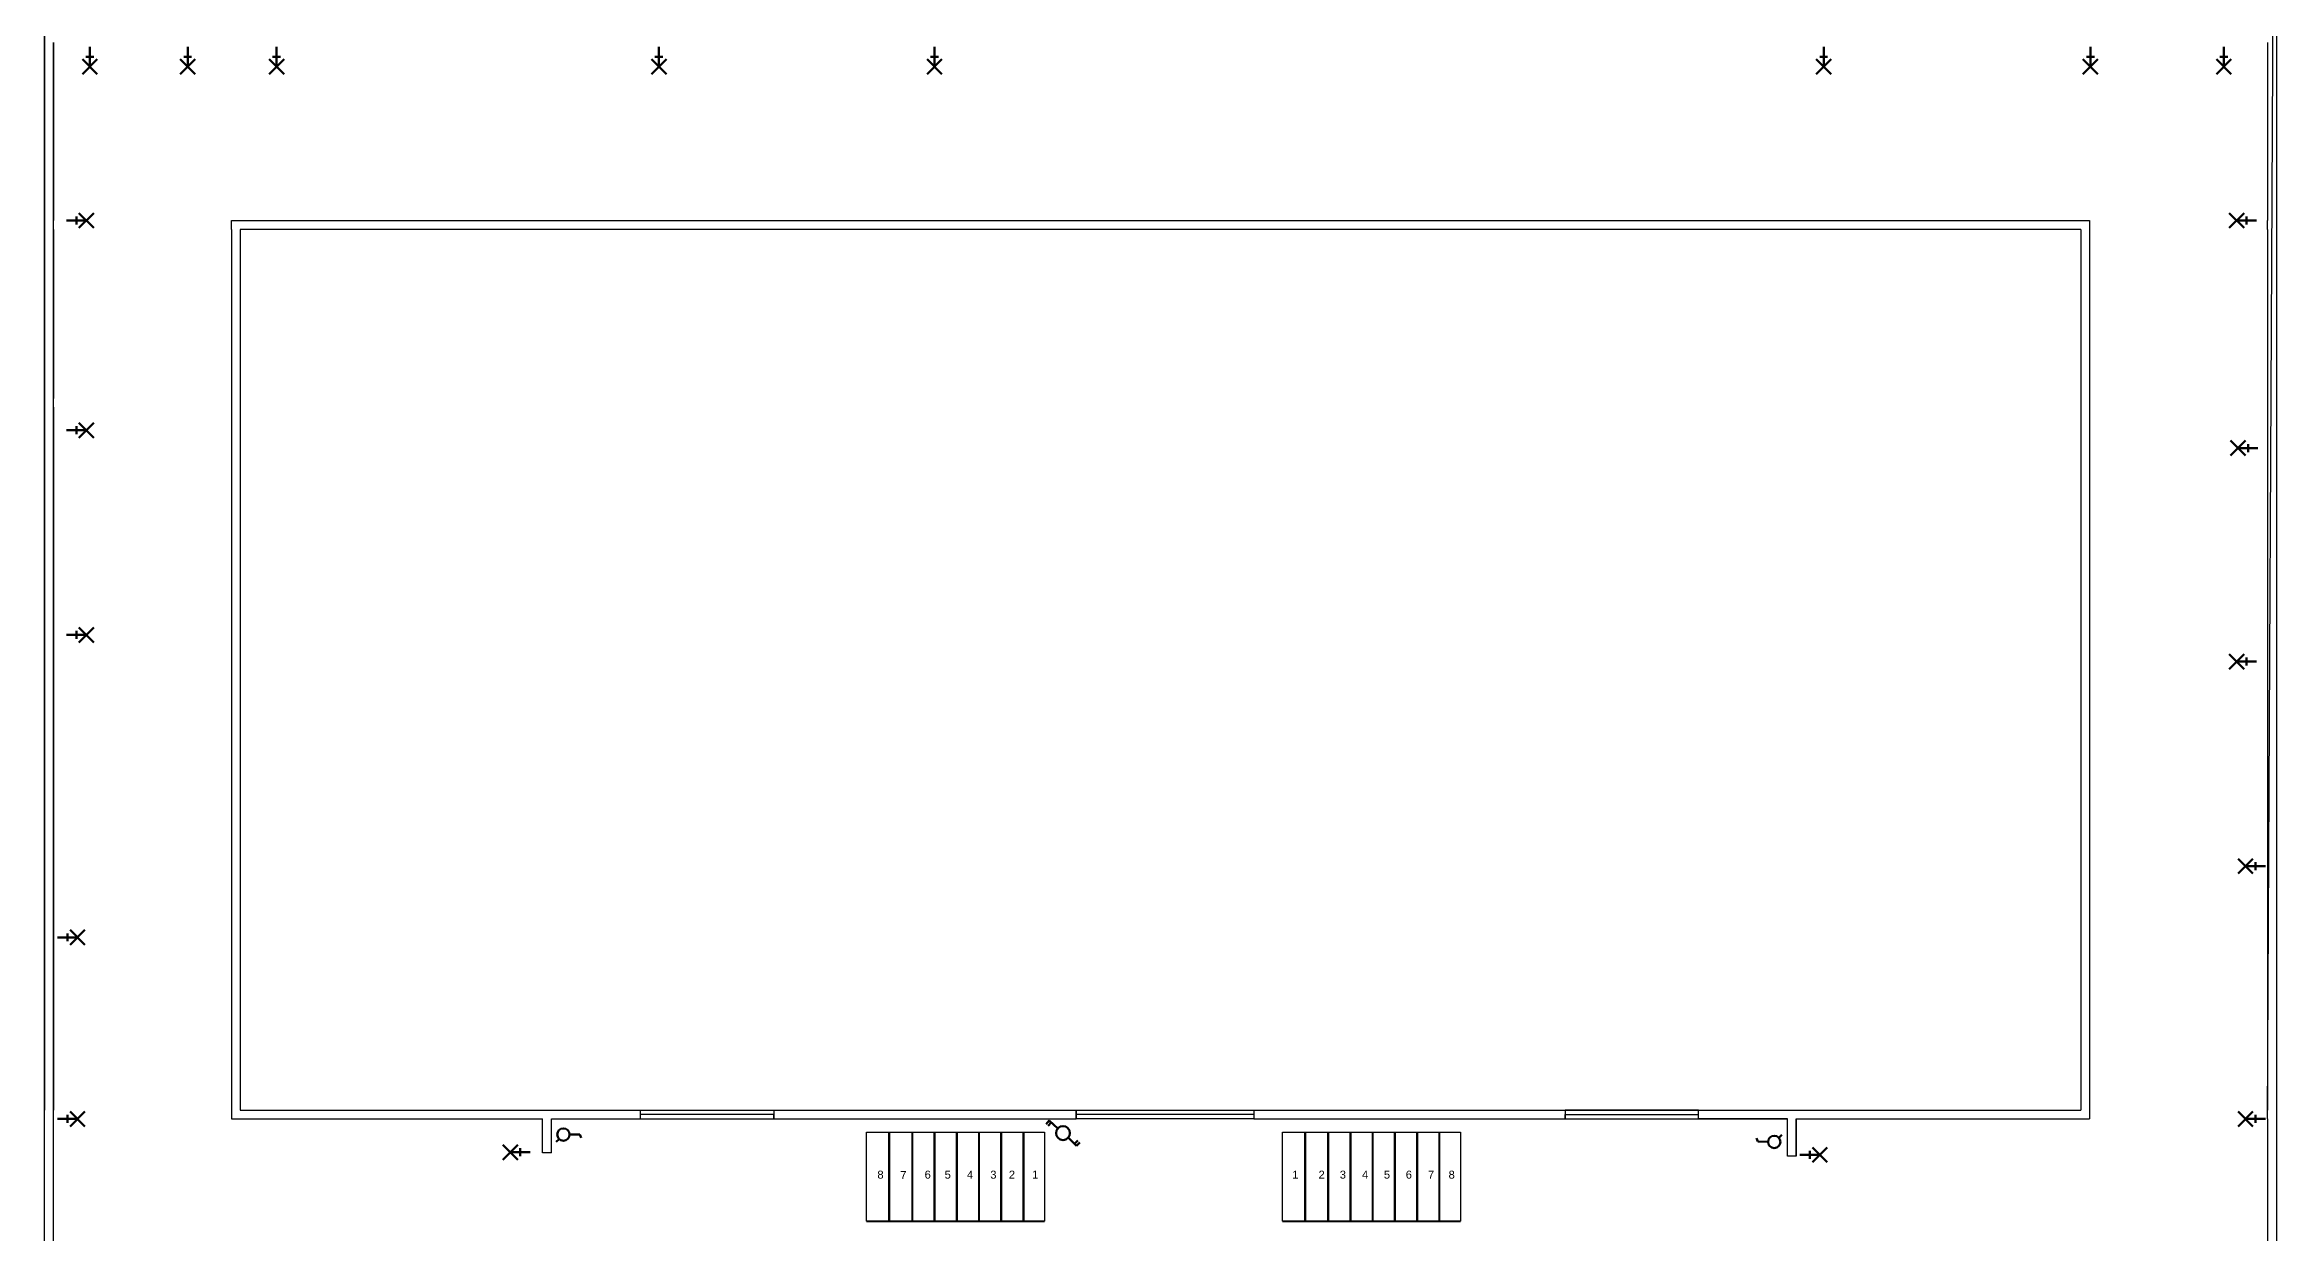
# Model space of a CAD drawing. Header units: millimetres. Extents: x 27207 to 63174, y 4783 to 28482.
# Drawn here: x 49685 to 52195, y 25298 to 26634 of the extents above; entities that cross this region are included whole.
import ezdxf

# ---------------------------------------------------------------- set-up
doc = ezdxf.new("R2010")
doc.units = ezdxf.units.MM
doc.header["$LTSCALE"] = 20
doc.layers.add('semboller-tablosu', color=3, linetype='Continuous', lineweight=70)
doc.styles.add('Arial_3', font='Arial Unicode MS.ttf', dxfattribs={"height": 3})

msp = doc.modelspace()

# ---------------------------------------------------------------- linework, layer by layer
for p, q in [((49684.653, 27445.885), (49684.653, 26435.885)), ((49684.653, 23435.885), (49684.653, 27435.885)), ((52184.653, 25425.885), (52194.653, 27445.885)), ((52194.653, 27445.885), (52194.653, 23425.885)), ((49694.653, 26435.885), (49694.653, 26635.885)), ((49694.653, 26635.885), (49694.653, 26435.885)), ((49694.653, 26435.885), (49694.653, 26635.885)), ((52184.653, 26635.885), (52184.653, 26435.885)), ((49684.653, 26435.885), (49684.653, 25435.885)), ((49694.653, 26425.885), (49694.653, 26435.885)), ((49894.653, 26425.885), (49894.653, 26435.885)), ((49894.653, 26435.885), (51984.653, 26435.885)), ((51984.653, 26435.885), (51984.653, 26425.885)), ((52184.653, 26425.885), (52184.653, 26435.885)), ((49694.653, 26235.885), (49694.653, 26425.885)), ((49694.653, 26425.885), (49694.653, 26235.885)), ((49894.653, 26425.885), (49894.653, 25435.885)), ((49904.653, 26425.885), (49904.653, 25435.885)), ((51974.653, 26425.885), (49904.653, 26425.885)), ((51974.653, 26425.885), (51974.653, 25435.885)), ((51984.653, 26425.885), (51984.653, 25435.885)), ((52184.653, 26425.885), (52184.653, 26235.885)), ((49694.653, 26225.885), (49694.653, 26235.885)), ((52184.653, 26235.885), (52184.653, 26225.885)), ((49694.653, 25435.885), (49694.653, 26225.885)), ((49694.653, 26225.885), (49694.653, 25435.885)), ((52184.653, 26225.885), (52184.653, 25435.885)), ((49694.653, 25425.885), (49694.653, 25435.885)), ((49894.653, 25435.885), (49894.653, 25425.885)), ((49904.653, 25435.885), (50834.653, 25435.885)), ((50354.653, 25425.885), (50354.653, 25435.885)), ((50354.653, 25435.885), (50504.653, 25435.885)), ((50404.653, 25430.885), (50354.653, 25430.885)), ((50504.653, 25430.885), (50404.653, 25430.885)), ((50504.653, 25435.885), (50504.653, 25425.885)), ((50504.653, 25425.885), (50504.653, 25430.885)), ((50834.653, 25435.885), (50844.653, 25435.885)), ((50844.653, 25435.885), (50844.653, 25425.885)), ((50844.653, 25425.885), (50844.653, 25435.885)), ((50844.653, 25435.885), (51044.653, 25435.885)), ((51044.653, 25430.885), (50844.653, 25430.885)), ((51044.653, 25435.885), (51044.653, 25425.885)), ((51044.653, 25435.885), (51044.653, 25430.885)), ((51044.653, 25435.885), (51054.653, 25435.885)), ((51054.653, 25435.885), (51974.653, 25435.885)), ((51544.653, 25435.885), (51394.653, 25435.885)), ((51394.653, 25435.885), (51394.653, 25425.885)), ((51394.653, 25425.885), (51394.653, 25430.885)), ((51394.653, 25430.885), (51544.653, 25430.885)), ((51544.653, 25425.885), (51544.653, 25435.885)), ((51984.653, 25435.885), (51984.653, 25425.885)), ((49694.653, 25235.885), (49694.653, 25425.885)), ((49894.653, 25425.885), (50244.653, 25425.885)), ((50244.653, 25387.885), (50244.653, 25425.885)), ((50254.653, 25425.885), (50844.653, 25425.885)), ((50254.653, 25387.885), (50254.653, 25425.885)), ((50254.653, 25425.885), (50354.653, 25425.885)), ((50609.179, 25311.027), (50609.179, 25411.027)), ((50609.179, 25411.027), (50809.179, 25411.027)), ((50634.179, 25311.027), (50634.179, 25411.027)), ((50635.179, 25311.027), (50635.179, 25411.027)), ((50640.703, 25411.027), (50679.192, 25411.027)), ((50660.179, 25311.027), (50660.179, 25411.027)), ((50661.179, 25311.027), (50661.179, 25411.027)), ((50685.179, 25311.027), (50685.179, 25411.027)), ((50686.179, 25311.027), (50686.179, 25411.027)), ((50710.179, 25311.027), (50710.179, 25411.027)), ((50711.179, 25311.027), (50711.179, 25411.027)), ((50731.574, 25411.027), (50786.901, 25411.027)), ((50735.179, 25311.027), (50735.179, 25411.027)), ((50736.179, 25311.027), (50736.179, 25411.027)), ((50760.179, 25311.027), (50760.179, 25411.027)), ((50761.179, 25311.027), (50761.179, 25411.027)), ((50785.179, 25311.027), (50785.179, 25411.027)), ((50786.179, 25311.027), (50786.179, 25411.027)), ((50809.179, 25411.027), (50809.179, 25311.027)), ((51044.653, 25425.885), (50844.653, 25425.885)), ((51044.653, 25425.885), (51644.653, 25425.885)), ((51076.976, 25311.027), (51076.976, 25411.027)), ((51076.976, 25411.027), (51276.976, 25411.027)), ((51101.976, 25311.027), (51101.976, 25411.027)), ((51102.976, 25311.027), (51102.976, 25411.027)), ((51108.5, 25411.027), (51146.989, 25411.027)), ((51127.976, 25311.027), (51127.976, 25411.027)), ((51128.976, 25311.027), (51128.976, 25411.027)), ((51152.976, 25311.027), (51152.976, 25411.027)), ((51153.976, 25311.027), (51153.976, 25411.027)), ((51177.976, 25311.027), (51177.976, 25411.027)), ((51178.976, 25311.027), (51178.976, 25411.027)), ((51199.371, 25411.027), (51254.698, 25411.027)), ((51202.976, 25311.027), (51202.976, 25411.027)), ((51203.976, 25311.027), (51203.976, 25411.027)), ((51227.976, 25311.027), (51227.976, 25411.027)), ((51228.976, 25311.027), (51228.976, 25411.027)), ((51252.976, 25311.027), (51252.976, 25411.027)), ((51253.976, 25311.027), (51253.976, 25411.027)), ((51276.976, 25411.027), (51276.976, 25311.027)), ((51644.653, 25425.885), (51544.653, 25425.885)), ((51644.653, 25383.885), (51644.653, 25425.885)), ((51654.653, 25425.885), (51984.653, 25425.885)), ((51654.653, 25383.885), (51654.653, 25425.885)), ((51654.653, 25425.885), (51654.653, 25383.885)), ((52184.653, 25425.885), (52184.653, 25235.885)), ((50254.653, 25387.885), (50244.653, 25387.885)), ((50809.179, 25380.24), (50809.179, 25335.14)), ((51276.976, 25380.24), (51276.976, 25335.14)), ((51654.653, 25383.885), (51644.653, 25383.885)), ((50809.179, 25311.027), (50609.179, 25311.027)), ((50809.179, 25310.027), (50609.179, 25310.027)), ((51276.976, 25311.027), (51076.976, 25311.027)), ((51276.976, 25310.027), (51076.976, 25310.027))]:
    msp.add_line(p, q)
at = {"layer": 'semboller-tablosu'}
for p, q in [((49735.534, 26608.836), (49735.534, 26631.164)), ((49735.534, 26631.164), (49735.534, 26620)), ((49845.534, 26608.836), (49845.534, 26631.164)), ((49845.534, 26631.164), (49845.534, 26620)), ((49945.534, 26608.836), (49945.534, 26631.164)), ((49945.534, 26631.164), (49945.534, 26620)), ((50375.534, 26608.836), (50375.534, 26631.164)), ((50375.534, 26631.164), (50375.534, 26620)), ((50685.534, 26608.836), (50685.534, 26631.164)), ((50685.534, 26631.164), (50685.534, 26620)), ((51685.534, 26608.836), (51685.534, 26631.164)), ((51685.534, 26631.164), (51685.534, 26620)), ((51985.534, 26608.836), (51985.534, 26631.164)), ((51985.534, 26631.164), (51985.534, 26620)), ((52135.534, 26608.836), (52135.534, 26631.164)), ((52135.534, 26631.164), (52135.534, 26620)), ((49727.161, 26600.463), (49743.907, 26617.209)), ((49743.907, 26600.463), (49727.161, 26617.209)), ((49735.534, 26620), (49731.069, 26620)), ((49731.069, 26620), (49740, 26620)), ((49837.161, 26600.463), (49853.907, 26617.209)), ((49853.907, 26600.463), (49837.161, 26617.209)), ((49845.534, 26620), (49841.069, 26620)), ((49841.069, 26620), (49850, 26620)), ((49937.161, 26600.463), (49953.907, 26617.209)), ((49953.907, 26600.463), (49937.161, 26617.209)), ((49945.534, 26620), (49941.069, 26620)), ((49941.069, 26620), (49950, 26620)), ((50367.161, 26600.463), (50383.907, 26617.209)), ((50383.907, 26600.463), (50367.161, 26617.209)), ((50375.534, 26620), (50371.069, 26620)), ((50371.069, 26620), (50380, 26620)), ((50677.161, 26600.463), (50693.907, 26617.209)), ((50693.907, 26600.463), (50677.161, 26617.209)), ((50685.534, 26620), (50681.069, 26620)), ((50681.069, 26620), (50690, 26620)), ((51677.161, 26600.463), (51693.907, 26617.209)), ((51693.907, 26600.463), (51677.161, 26617.209)), ((51685.534, 26620), (51681.069, 26620)), ((51681.069, 26620), (51690, 26620)), ((51977.161, 26600.463), (51993.907, 26617.209)), ((51993.907, 26600.463), (51977.161, 26617.209)), ((51985.534, 26620), (51981.069, 26620)), ((51981.069, 26620), (51990, 26620)), ((52127.161, 26600.463), (52143.907, 26617.209)), ((52143.907, 26600.463), (52127.161, 26617.209)), ((52135.534, 26620), (52131.069, 26620)), ((52131.069, 26620), (52140, 26620)), ((49731.627, 26435.885), (49709.299, 26435.885)), ((49709.299, 26435.885), (49720.463, 26435.885)), ((49720.463, 26431.419), (49720.463, 26440.351)), ((49720.463, 26435.885), (49720.463, 26431.419)), ((49740, 26427.512), (49723.254, 26444.258)), ((49740, 26444.258), (49723.254, 26427.512)), ((52141.627, 26444.258), (52158.373, 26427.512)), ((52141.627, 26427.512), (52158.373, 26444.258)), ((52150, 26435.885), (52172.328, 26435.885)), ((52161.164, 26435.885), (52161.164, 26440.351)), ((52161.164, 26440.351), (52161.164, 26431.419)), ((52172.328, 26435.885), (52161.164, 26435.885)), ((49720.463, 26195.534), (49720.463, 26204.466)), ((49740, 26191.627), (49723.254, 26208.373)), ((49740, 26208.373), (49723.254, 26191.627)), ((49731.627, 26200), (49709.299, 26200)), ((49709.299, 26200), (49720.463, 26200)), ((49720.463, 26200), (49720.463, 26195.534)), ((52143.254, 26188.373), (52160, 26171.627)), ((52143.254, 26171.627), (52160, 26188.373)), ((52151.627, 26180), (52173.955, 26180)), ((52162.791, 26180), (52162.791, 26184.466)), ((52162.791, 26184.466), (52162.791, 26175.534)), ((52173.955, 26180), (52162.791, 26180)), ((49731.627, 25970), (49709.299, 25970)), ((49709.299, 25970), (49720.463, 25970)), ((49720.463, 25965.534), (49720.463, 25974.466)), ((49720.463, 25970), (49720.463, 25965.534)), ((49740, 25961.627), (49723.254, 25978.373)), ((49740, 25978.373), (49723.254, 25961.627)), ((52141.627, 25948.373), (52158.373, 25931.627)), ((52141.627, 25931.627), (52158.373, 25948.373)), ((52150, 25940), (52172.328, 25940)), ((52161.164, 25940), (52161.164, 25944.466)), ((52161.164, 25944.466), (52161.164, 25935.534)), ((52172.328, 25940), (52161.164, 25940)), ((52151.627, 25718.373), (52168.373, 25701.627)), ((52151.627, 25701.627), (52168.373, 25718.373)), ((52160, 25710), (52182.328, 25710)), ((52171.164, 25710), (52171.164, 25714.466)), ((52171.164, 25714.466), (52171.164, 25705.534)), ((52182.328, 25710), (52171.164, 25710)), ((49721.627, 25630), (49699.299, 25630)), ((49699.299, 25630), (49710.463, 25630)), ((49710.463, 25625.534), (49710.463, 25634.466)), ((49710.463, 25630), (49710.463, 25625.534)), ((49730, 25621.627), (49713.254, 25638.373)), ((49730, 25638.373), (49713.254, 25621.627)), ((49710.463, 25421.419), (49710.463, 25430.351)), ((49730, 25417.512), (49713.254, 25434.258)), ((49730, 25434.258), (49713.254, 25417.512)), ((52151.627, 25434.258), (52168.373, 25417.512)), ((52151.627, 25417.512), (52168.373, 25434.258)), ((52171.164, 25425.885), (52171.164, 25430.351)), ((52171.164, 25430.351), (52171.164, 25421.419)), ((49721.627, 25425.885), (49699.299, 25425.885)), ((49699.299, 25425.885), (49710.463, 25425.885)), ((49710.463, 25425.885), (49710.463, 25421.419)), ((50263.213, 25403.305), (50260, 25400)), ((50274.944, 25408.359), (50286.465, 25408.521)), ((50288.111, 25404.73), (50286.465, 25408.521)), ((50814.526, 25423.952), (50811.038, 25420.084)), ((50816.754, 25421.943), (50813.266, 25418.075)), ((50824.197, 25415.232), (50814.526, 25423.952)), ((50835.947, 25404.832), (50845.105, 25395.674)), ((50842.984, 25397.795), (50846.644, 25401.456)), ((51610.054, 25404.22), (51611.569, 25400.374)), ((51634.987, 25404.788), (51638.311, 25407.98)), ((52160, 25425.885), (52182.328, 25425.885)), ((52182.328, 25425.885), (52171.164, 25425.885)), ((50200, 25396.746), (50216.746, 25380)), ((50200, 25380), (50216.746, 25396.746)), ((50208.373, 25388.373), (50230.701, 25388.373)), ((50219.537, 25388.373), (50219.537, 25392.839)), ((50219.537, 25392.839), (50219.537, 25383.907)), ((50230.701, 25388.373), (50219.537, 25388.373)), ((50845.105, 25395.674), (50848.766, 25399.335)), ((51623.088, 25400.14), (51611.569, 25400.374)), ((51681.164, 25385.534), (51658.836, 25385.534)), ((51658.836, 25385.534), (51670, 25385.534)), ((51670, 25381.069), (51670, 25390)), ((51670, 25385.534), (51670, 25381.069)), ((51689.537, 25377.161), (51672.791, 25393.907)), ((51689.537, 25393.907), (51672.791, 25377.161))]:
    msp.add_line(p, q, dxfattribs=at)
for centre, radius in [((50268.032, 25408.261), 6.913), ((50830, 25410), 7.813), ((51630, 25400), 6.913)]:
    msp.add_circle(centre, radius, dxfattribs=at)

# ---------------------------------------------------------------- texts
at = {"char_height": 9, "attachment_point": 1, "style": 'Arial_3'}
for s, insert in [('8', (50621.24, 25367.755)), ('7', (50646.918, 25367.185)), ('6', (50674.309, 25367.755)), ('5', (50696.85, 25367.755)), ('4', (50721.958, 25367.755)), ('3', (50748.208, 25367.755)), ('2', (50769.036, 25367.755)), ('1', (50795.286, 25367.755)), ('1', (51087.895, 25367.755)), ('2', (51117.374, 25367.755)), ('3', (51141.255, 25367.755)), ('4', (51166.257, 25367.755)), ('5', (51190.884, 25367.755)), ('6', (51215.512, 25367.755)), ('7', (51240.514, 25367.755)), ('8', (51263.649, 25367.755))]:
    msp.add_mtext_dynamic_manual_height_columns(s, width=25, gutter_width=15, heights=[0], dxfattribs=dict(at, insert=insert))

doc.saveas('drawing.dxf')
